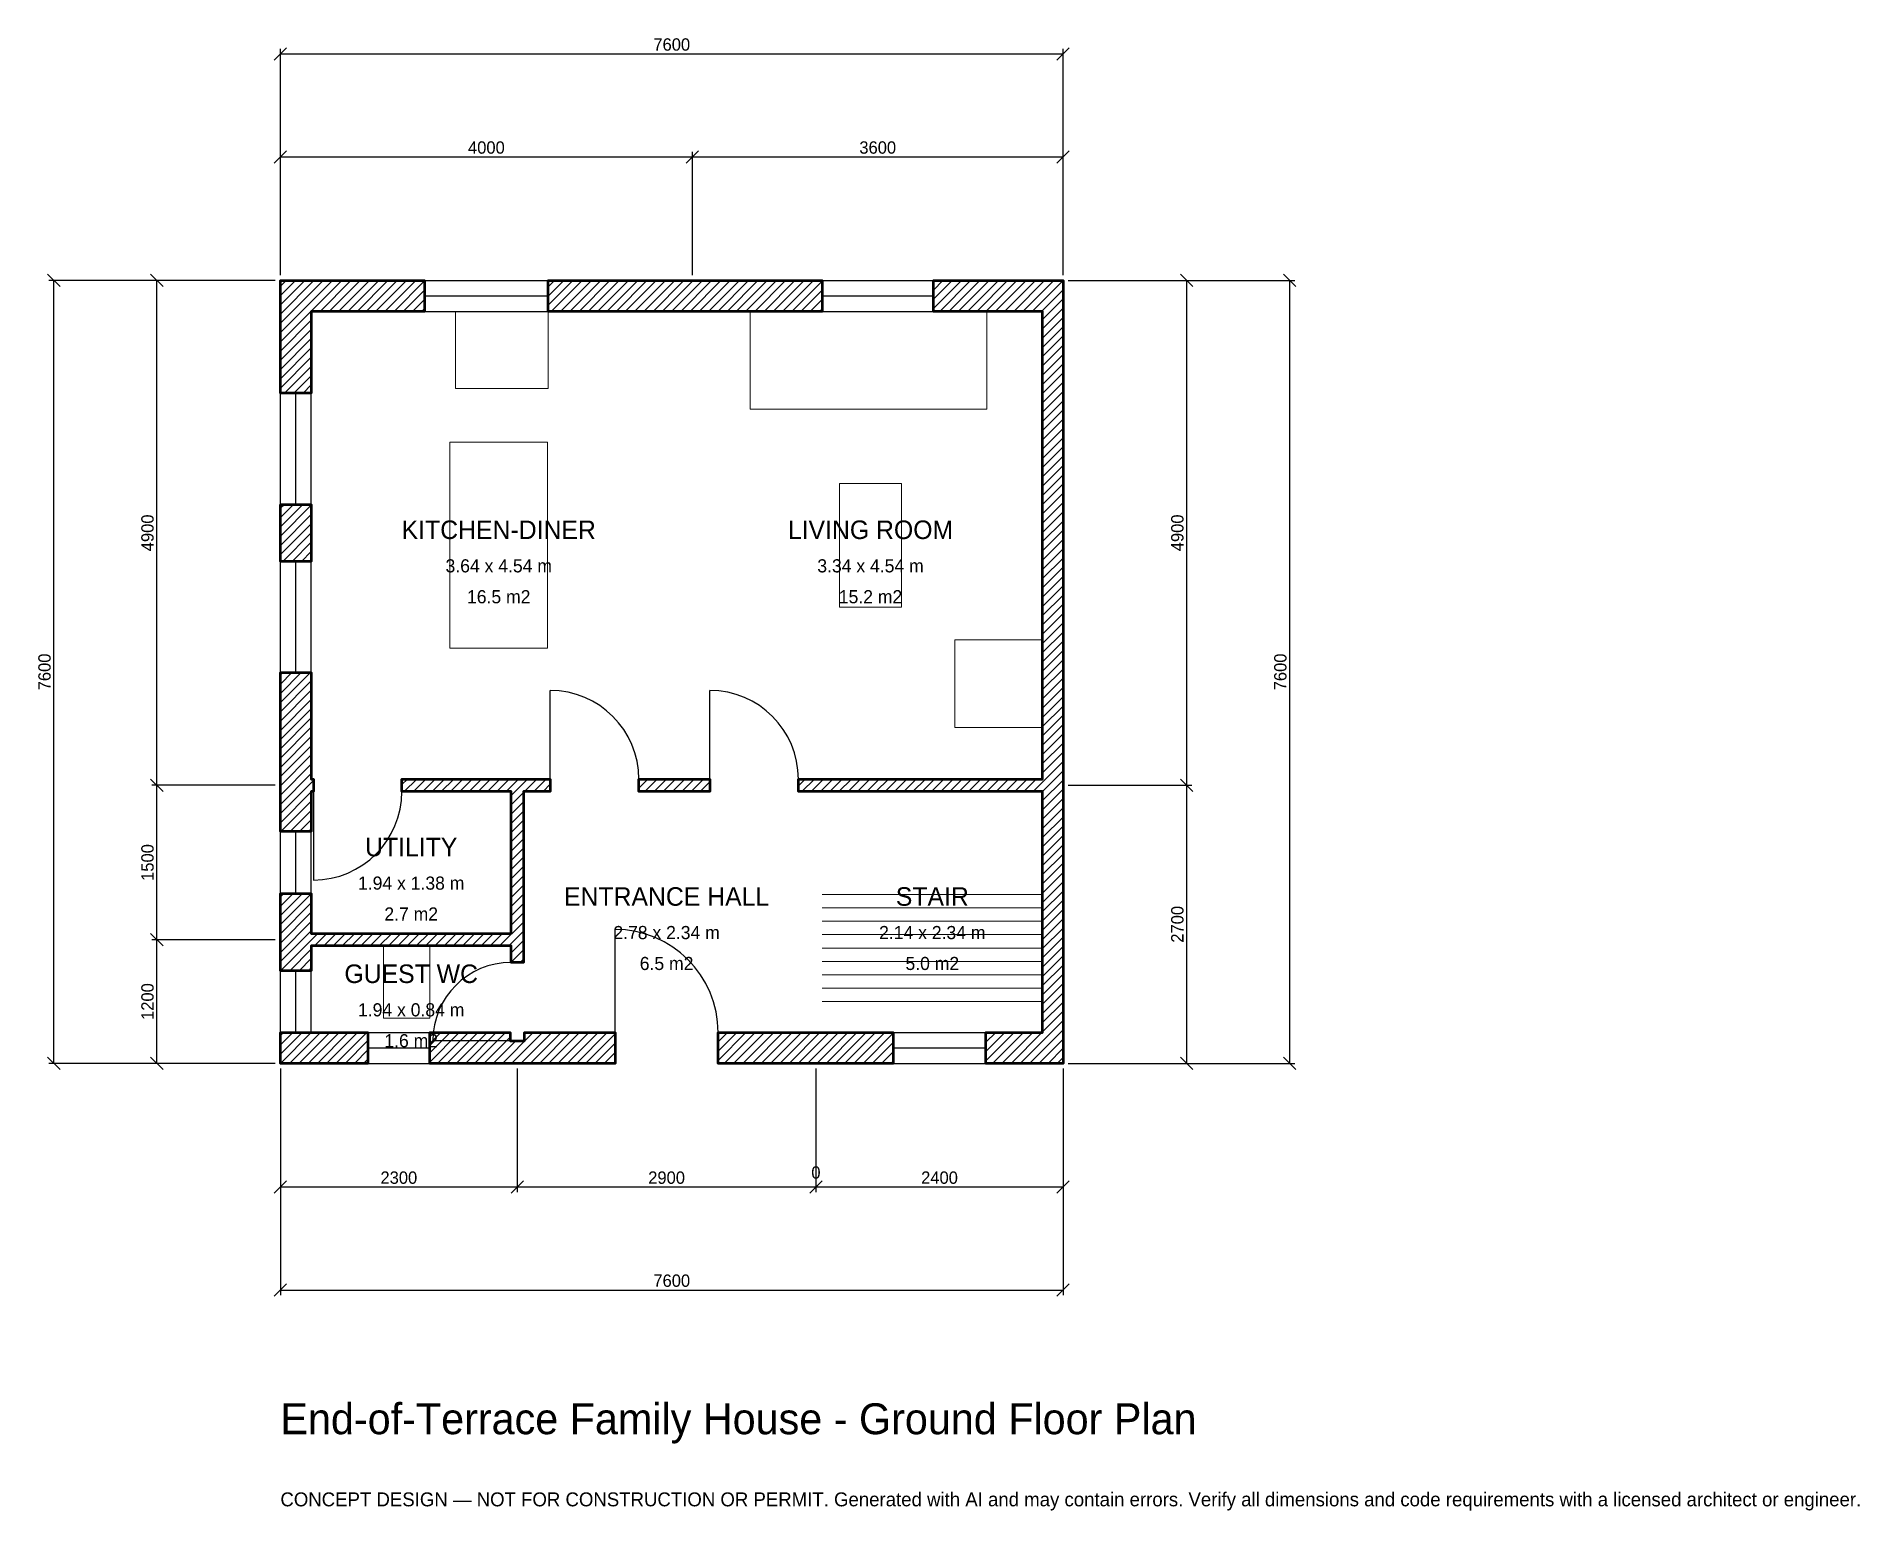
# Model space of a CAD drawing. Header units: millimetres. Extents: x -2369 to 15333, y -4341 to 9969.
import ezdxf
from ezdxf.enums import TextEntityAlignment as Align

# ---------------------------------------------------------------- set-up
doc = ezdxf.new("R2010")
doc.units = ezdxf.units.MM
for name, color, linetype, lineweight in [('A-ANNO-DIMS', 1, 'Continuous', 13), ('A-ANNO-TEXT', 7, 'Continuous', 18), ('A-AREA-IDEN', 7, 'Continuous', 18), ('A-DOOR', 2, 'Continuous', 25), ('A-FLOR-FIXT', 9, 'Continuous', 13), ('A-FLOR-STRS', 3, 'Continuous', 18), ('A-FURN', 9, 'Continuous', 13), ('A-GLAZ', 4, 'Continuous', 25), ('A-WALL', 7, 'Continuous', 50), ('A-WALL-PATT', 8, 'Continuous', 13)]:
    doc.layers.add(name, color=color, linetype=linetype, lineweight=lineweight)
doc.dimstyles.new('PLAN', dxfattribs={"dimtxt": 120, "dimasz": 80, "dimexe": 50, "dimexo": 50, "dimgap": 30, "dimtad": 1, "dimdec": 0, "dimtsz": 60, "dimcen": 2.5, "dimclrd": 1, "dimclre": 1, "dimazin": 3, "dimtfac": 1, "dimtmove": 0, "dimatfit": 3})

msp = doc.modelspace()

# ---------------------------------------------------------------- hatches: boundary and pattern name
at = {"layer": 'A-WALL-PATT'}
h = msp.add_hatch(dxfattribs=at)
h.set_pattern_fill('ANSI31', color=8, scale=20)
h.paths.add_polyline_path([(2150, 0), (1450, 0), (1450, 300), (2150, 300), (2230, 300), (2230, 220), (2370, 220), (2370, 300), (2450, 300), (3250, 300), (3250, 0), (2450, 0), (2360, 0), (2360, -0.001), (2240, -0.001), (2240, 0), (2150, 0)])
h.paths.add_polyline_path([(300, 0), (300, -0.001), (0, -0.001), (0, 0), (-0.001, 0), (-0.001, 300), (0, 300), (300, 300), (310, 300), (850, 300), (850, 0), (300, 0)])
h.paths.add_polyline_path([(0, 1050), (0, 1140), (-0.001, 1140), (-0.001, 1260), (0, 1260), (0, 1350), (0, 1650), (300, 1650), (300, 1350), (300, 1260), (2240, 1260), (2240, 2640), (1180, 2640), (1180, 2760), (2240, 2760), (2360, 2760), (2620, 2760), (2620, 2640), (2360, 2640), (2360, 1260), (2360, 1140), (2360, 980), (2240, 980), (2240, 1140), (300, 1140), (300, 1050), (300, 900), (0, 900), (0, 1050)])
h.paths.add_polyline_path([(0, 2550), (0, 2640), (-0.001, 2640), (-0.001, 2760), (0, 2760), (0, 2850), (0, 3793.3333), (300, 3793.3333), (300, 2850), (300, 2760), (320, 2760), (320, 2640), (300, 2640), (300, 2550), (300, 2250), (0, 2250), (0, 2550)])
h.paths.add_polyline_path([(0, 5426.6667), (300, 5426.6667), (300, 4873.3333), (0, 4873.3333), (0, 5426.6667)])
h.paths.add_polyline_path([(0, 7300), (-0.001, 7300), (-0.001, 7600), (0, 7600), (0, 7600.001), (300, 7600.001), (300, 7600), (1400, 7600), (1400, 7300), (300, 7300), (300, 6506.6667), (0, 6506.6667), (0, 7300)])
h.paths.add_polyline_path([(3850, 7600), (4150, 7600), (5260, 7600), (5260, 7300), (4150, 7300), (3850, 7300), (2600, 7300), (2600, 7600), (3850, 7600)])
h.paths.add_polyline_path([(7400, 7600), (7400, 7600.001), (7600, 7600.001), (7600, 7600), (7600.001, 7600), (7600.001, 7300), (7600, 7300), (7600, 2800), (7600, 2760), (7600.001, 2760), (7600.001, 2640), (7600, 2640), (7600, 2600), (7600, 300), (7600.001, 300), (7600.001, 0), (7600, 0), (7600, -0.001), (7400, -0.001), (7400, 0), (6850, 0), (6850, 300), (7400, 300), (7400, 2600), (7400, 2640), (5260, 2640), (5140, 2640), (5030, 2640), (5030, 2760), (5140, 2760), (5260, 2760), (7400, 2760), (7400, 2800), (7400, 7300), (6340, 7300), (6340, 7600), (7400, 7600)])
h.paths.add_polyline_path([(5350, 0), (5050, 0), (4250, 0), (4250, 300), (5050, 300), (5350, 300), (5950, 300), (5950, 0), (5350, 0)])
h.paths.add_polyline_path([(3940, 2760), (4060, 2760), (4170, 2760), (4170, 2640), (4060, 2640), (3940, 2640), (3480, 2640), (3480, 2760), (3940, 2760)])

# ---------------------------------------------------------------- linework, layer by layer
at = {"layer": 'A-DOOR'}
for p, q in [((2620, 2760), (2620, 3620)), ((4170, 2760), (4170, 3620)), ((320, 2640), (320, 1780)), ((3250, 300), (3250, 1300)), ((2240, 220), (1480, 220))]:
    msp.add_line(p, q, dxfattribs=at)
for centre, radius, start, end in [((2620, 2760), 860, 0, 90), ((4170, 2760), 860, 0, 90), ((320, 2640), 860, 270, 360), ((3250, 300), 1000, 0, 90), ((2240, 220), 760, 90, 180)]:
    msp.add_arc(centre, radius, start, end, dxfattribs=at)
at = {"layer": 'A-FLOR-FIXT'}
for points in [[(1645, 4030), (2595, 4030), (2595, 6030), (1645, 6030)], [(1000, 440), (1450, 440), (1450, 1140), (1000, 1140)]]:
    msp.add_lwpolyline(points, close=True, dxfattribs=at)
at = {"layer": 'A-FLOR-STRS'}
for p, q in [((5260, 1640), (7400, 1640)), ((5260, 1510), (7400, 1510)), ((5260, 1380), (7400, 1380)), ((5260, 1250), (7400, 1250)), ((5260, 1120), (7400, 1120)), ((5260, 990), (7400, 990)), ((5260, 860), (7400, 860)), ((5260, 730), (7400, 730)), ((5260, 600), (7400, 600))]:
    msp.add_line(p, q, dxfattribs=at)
at = {"layer": 'A-FURN'}
for points in [[(1700, 6550), (2600, 6550), (2600, 7300), (1700, 7300)], [(4560, 6350), (6860, 6350), (6860, 7300), (4560, 7300)], [(5430, 4430), (6030, 4430), (6030, 5630), (5430, 5630)], [(6550, 3260), (7400, 3260), (7400, 4110), (6550, 4110)]]:
    msp.add_lwpolyline(points, close=True, dxfattribs=at)
at = {"layer": 'A-GLAZ'}
for p, q in [((1400, 7600), (2600, 7600)), ((1400, 7450), (2600, 7450)), ((5260, 7600), (6340, 7600)), ((5260, 7450), (6340, 7450)), ((1400, 7300), (2600, 7300)), ((5260, 7300), (6340, 7300)), ((0, 5426.6667), (0, 6506.6667)), ((150, 5426.6667), (150, 6506.6667)), ((300, 5426.6667), (300, 6506.6667)), ((0, 3793.3333), (0, 4873.3333)), ((150, 3793.3333), (150, 4873.3333)), ((300, 3793.3333), (300, 4873.3333)), ((0, 1650), (0, 2250)), ((150, 1650), (150, 2250)), ((300, 1650), (300, 2250)), ((0, 300), (0, 900)), ((150, 300), (150, 900)), ((300, 300), (300, 900)), ((850, 300), (1450, 300)), ((5950, 300), (6850, 300)), ((850, 150), (1450, 150)), ((850, 0), (1450, 0)), ((5950, 150), (6850, 150)), ((5950, 0), (6850, 0))]:
    msp.add_line(p, q, dxfattribs=at)
at = {"layer": 'A-WALL'}
for points in [[(0, 7300), (-0.001, 7300), (-0.001, 7600), (0, 7600), (0, 7600.001), (300, 7600.001), (300, 7600), (1400, 7600), (1400, 7300), (300, 7300), (300, 6506.6667), (0, 6506.6667), (0, 7300)], [(3850, 7600), (4150, 7600), (5260, 7600), (5260, 7300), (4150, 7300), (3850, 7300), (2600, 7300), (2600, 7600), (3850, 7600)], [(7400, 7600), (7400, 7600.001), (7600, 7600.001), (7600, 7600), (7600.001, 7600), (7600.001, 7300), (7600, 7300), (7600, 2800), (7600, 2760), (7600.001, 2760), (7600.001, 2640), (7600, 2640), (7600, 2600), (7600, 300), (7600.001, 300), (7600.001, 0), (7600, 0), (7600, -0.001), (7400, -0.001), (7400, 0), (6850, 0), (6850, 300), (7400, 300), (7400, 2600), (7400, 2640), (5260, 2640), (5140, 2640), (5030, 2640), (5030, 2760), (5140, 2760), (5260, 2760), (7400, 2760), (7400, 2800), (7400, 7300), (6340, 7300), (6340, 7600), (7400, 7600)], [(0, 5426.6667), (300, 5426.6667), (300, 4873.3333), (0, 4873.3333), (0, 5426.6667)], [(0, 2550), (0, 2640), (-0.001, 2640), (-0.001, 2760), (0, 2760), (0, 2850), (0, 3793.3333), (300, 3793.3333), (300, 2850), (300, 2760), (320, 2760), (320, 2640), (300, 2640), (300, 2550), (300, 2250), (0, 2250), (0, 2550)], [(0, 1050), (0, 1140), (-0.001, 1140), (-0.001, 1260), (0, 1260), (0, 1350), (0, 1650), (300, 1650), (300, 1350), (300, 1260), (2240, 1260), (2240, 2640), (1180, 2640), (1180, 2760), (2240, 2760), (2360, 2760), (2620, 2760), (2620, 2640), (2360, 2640), (2360, 1260), (2360, 1140), (2360, 980), (2240, 980), (2240, 1140), (300, 1140), (300, 1050), (300, 900), (0, 900), (0, 1050)], [(3940, 2760), (4060, 2760), (4170, 2760), (4170, 2640), (4060, 2640), (3940, 2640), (3480, 2640), (3480, 2760), (3940, 2760)], [(300, 0), (300, -0.001), (0, -0.001), (0, 0), (-0.001, 0), (-0.001, 300), (0, 300), (300, 300), (310, 300), (850, 300), (850, 0), (300, 0)], [(2150, 0), (1450, 0), (1450, 300), (2150, 300), (2230, 300), (2230, 220), (2370, 220), (2370, 300), (2450, 300), (3250, 300), (3250, 0), (2450, 0), (2360, 0), (2360, -0.001), (2240, -0.001), (2240, 0), (2150, 0)], [(5350, 0), (5050, 0), (4250, 0), (4250, 300), (5050, 300), (5350, 300), (5950, 300), (5950, 0), (5350, 0)]]:
    msp.add_lwpolyline(points, close=True, dxfattribs=at)

# ---------------------------------------------------------------- texts
at = {"layer": 'A-ANNO-TEXT'}
for s, height, p in [('End-of-Terrace Family House - Ground Floor Plan', 300, (0, -3600)), ('CONCEPT DESIGN — NOT FOR CONSTRUCTION OR PERMIT. Generated with AI and may contain errors. Verify all dimensions and code requirements with a licensed architect or engineer.', 135, (0, -4300))]:
    msp.add_text(s, height=height, dxfattribs=at).set_placement(p)
at = {"layer": 'A-AREA-IDEN'}
for s, height, p in [('KITCHEN-DINER', 180, (2120, 5180)), ('LIVING ROOM', 180, (5730, 5180)), ('3.64 x 4.54 m', 127.5, (2120, 4830)), ('3.34 x 4.54 m', 127.5, (5730, 4830)), ('16.5 m2', 127.5, (2120, 4530)), ('15.2 m2', 127.5, (5730, 4530)), ('UTILITY', 180, (1270, 2100)), ('1.94 x 1.38 m', 127.5, (1270, 1750)), ('ENTRANCE HALL', 180, (3750, 1620)), ('STAIR', 180, (6330, 1620)), ('2.7 m2', 127.5, (1270, 1450)), ('2.78 x 2.34 m', 127.5, (3750, 1270)), ('2.14 x 2.34 m', 127.5, (6330, 1270)), ('GUEST WC', 180, (1270, 870)), ('6.5 m2', 127.5, (3750, 970)), ('5.0 m2', 127.5, (6330, 970)), ('1.94 x 0.84 m', 127.5, (1270, 520)), ('1.6 m2', 127.5, (1270, 220))]:
    msp.add_text(s, height=height, dxfattribs=at).set_placement(p, align=Align.MIDDLE_CENTER)

# ---------------------------------------------------------------- dimensions: what is measured, and where the dimension line sits
at = {"layer": 'A-ANNO-DIMS'}
for base, p1, p2, text in [((0, 9800), (0, 7600), (7600, 7600), '7600'), ((0, 8800), (0, 7600), (4000, 7600), '4000'), ((4000, 8800), (4000, 7600), (7600, 7600), '3600'), ((0, -1200), (0, 0), (2300, 0), '2300'), ((0, -2200), (0, 0), (7600, 0), '7600'), ((2300, -1200), (2300, 0), (5200, 0), '2900'), ((5200, -1200), (5200, 0), (5200, 0), '0'), ((5200, -1200), (5200, 0), (7600, 0), '2400')]:
    msp.add_linear_dim(base=base, p1=p1, p2=p2, text=text, dimstyle='PLAN', dxfattribs=at).render()
for base, p1, p2, text in [((-2200, 0), (0, 0), (0, 7600), '7600'), ((-1200, 2700), (0, 2700), (0, 7600), '4900'), ((8800, 2700), (7600, 2700), (7600, 7600), '4900'), ((9800, 0), (7600, 0), (7600, 7600), '7600'), ((-1200, 1200), (0, 1200), (0, 2700), '1500'), ((8800, 0), (7600, 0), (7600, 2700), '2700'), ((-1200, 0), (0, 0), (0, 1200), '1200')]:
    msp.add_linear_dim(base=base, p1=p1, p2=p2, angle=90, text=text, dimstyle='PLAN', dxfattribs=at).render()

doc.saveas('drawing.dxf')
